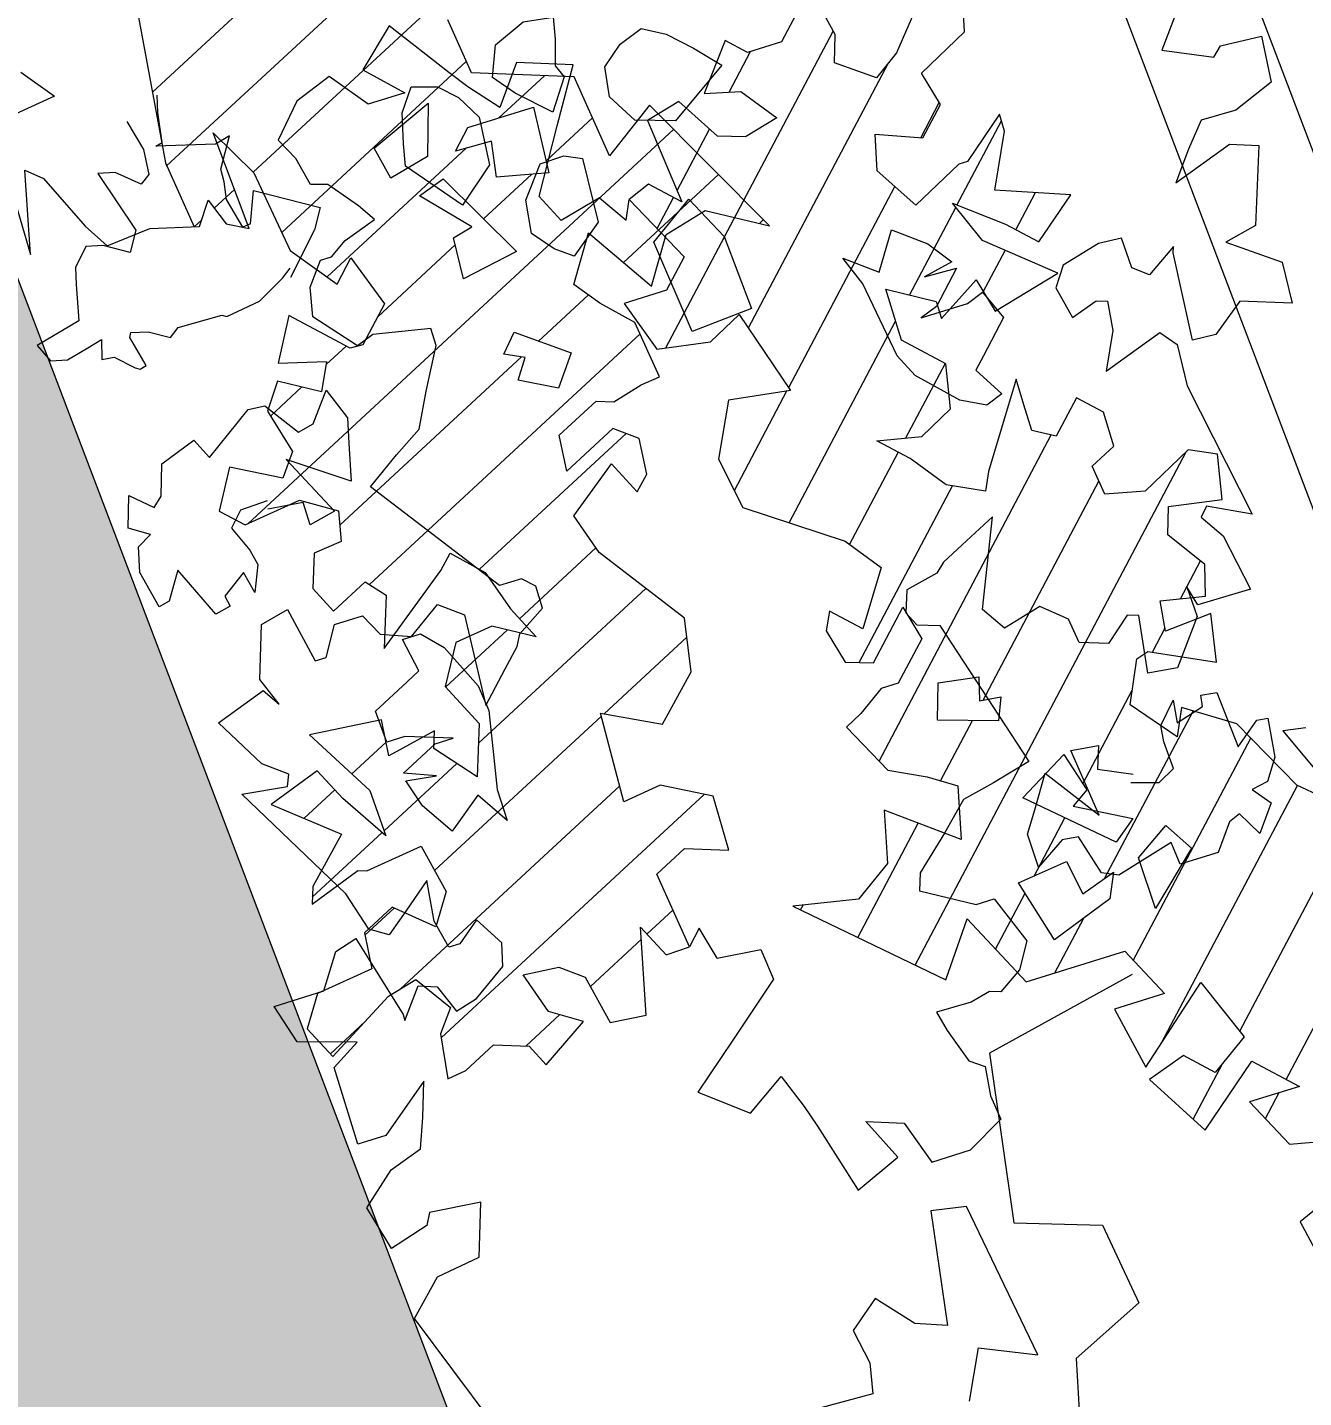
# Model space of a CAD drawing. Header units: metres. Extents: x 1838950 to 1842843, y 5171318 to 5174224.
# Drawn here: x 1841106.18 to 1841107.085, y 5171592.694 to 5171593.665 of the extents above; entities that cross this region are included whole.
import ezdxf

# ---------------------------------------------------------------- set-up
doc = ezdxf.new("R2010")
doc.units = ezdxf.units.M
doc.header["$LTSCALE"] = 0.0254
doc.layers.add('Fond topo - VOI_NOM', color=8, linetype='Continuous', lineweight=18)
doc.layers.add('SA - Bâtiment AB', color=7, linetype='Continuous', lineweight=18)
for name, color, linetype, lineweight, true_color in [('SA - gazon', 7, 'Continuous', 18, 0xccffcc), ('SA - haie séparative', 7, 'Continuous', 18, 0x008000), ('SA - Limite terrain', 1, 'Continuous', 18, 0xff0000), ('SA - trame gazon', 4, 'Continuous', 18, 0x00ffff)]:
    doc.layers.add(name, color=color, linetype=linetype, lineweight=lineweight, true_color=true_color)
doc.styles.add('Arial', font='arial.ttf')

msp = doc.modelspace()

# ---------------------------------------------------------------- hatches: boundary and pattern name
at = {"layer": 'SA - gazon', "linetype": 'Continuous', "lineweight": 0, "true_color": 0xccffcc}
msp.add_hatch(color=254, dxfattribs=at).paths.add_polyline_path([(1841101.64029, 5171593.3091), (1841105.65608, 5171594.84664), (1841106.9604, 5171591.41773), (1841103.8293, 5171590.22663), (1841103.80441, 5171590.29206), (1841102.91649, 5171589.95428)])

# ---------------------------------------------------------------- linework, layer by layer
at = {"layer": 'SA - Bâtiment AB', "lineweight": 9}
msp.add_line((1841108.50335, 5171589.86486), (1841106.49115, 5171595.15441), dxfattribs=at)
at = {"layer": 'SA - Bâtiment AB'}
msp.add_line((1841108.41923, 5171589.83286), (1841106.40704, 5171595.12241), dxfattribs=at)
at = {"layer": 'SA - haie séparative'}
for p, q in [((1841106.41707, 5171593.75602), (1841106.26892, 5171593.61889)), ((1841106.41707, 5171593.75602), (1841106.26892, 5171593.61889)), ((1841106.43679, 5171593.71289), (1841106.27864, 5171593.56651)), ((1841106.43679, 5171593.71289), (1841106.27864, 5171593.56651)), ((1841106.49177, 5171593.70241), (1841106.34034, 5171593.56225)), ((1841106.49177, 5171593.70241), (1841106.34034, 5171593.56225)), ((1841106.99815, 5171593.6852), (1841106.98412, 5171593.64879)), ((1841106.25904, 5171593.67217), (1841106.27819, 5171593.56892)), ((1841106.43678, 5171593.6659), (1841106.41814, 5171593.63469)), ((1841106.47907, 5171593.63276), (1841106.43678, 5171593.6659)), ((1841106.63274, 5171593.43775), (1841106.75128, 5171593.66218)), ((1841106.63274, 5171593.43775), (1841106.75128, 5171593.66218)), ((1841107.0257, 5171593.65169), (1841107.05482, 5171593.65868)), ((1841107.05482, 5171593.65868), (1841107.06166, 5171593.62596)), ((1841106.67746, 5171593.61885), (1841106.69278, 5171593.64784)), ((1841106.67746, 5171593.61885), (1841106.69278, 5171593.64784)), ((1841106.98412, 5171593.64879), (1841107.02089, 5171593.64376)), ((1841107.02089, 5171593.64376), (1841107.0257, 5171593.65169)), ((1841106.49133, 5171593.64064), (1841106.36055, 5171593.51959)), ((1841106.49133, 5171593.64064), (1841106.36055, 5171593.51959)), ((1841106.52681, 5171593.63996), (1841106.51499, 5171593.60803)), ((1841106.56694, 5171593.63821), (1841106.52681, 5171593.63996)), ((1841106.55573, 5171593.59515), (1841106.56694, 5171593.63821)), ((1841106.69116, 5171593.4519), (1841106.79016, 5171593.63934)), ((1841106.69116, 5171593.4519), (1841106.79016, 5171593.63934)), ((1841106.3941, 5171593.6301), (1841106.3712, 5171593.61266)), ((1841106.42187, 5171593.61039), (1841106.3941, 5171593.6301)), ((1841106.41814, 5171593.63469), (1841106.44769, 5171593.61836)), ((1841106.49252, 5171593.62278), (1841106.47907, 5171593.63276)), ((1841106.54671, 5171593.63053), (1841106.51445, 5171593.60066)), ((1841106.54671, 5171593.63053), (1841106.51445, 5171593.60066)), ((1841106.44769, 5171593.61836), (1841106.42187, 5171593.61039)), ((1841106.51499, 5171593.60803), (1841106.49252, 5171593.62278)), ((1841107.06166, 5171593.62596), (1841107.03656, 5171593.6062)), ((1841106.27287, 5171593.60451), (1841106.27226, 5171593.61675)), ((1841106.3712, 5171593.61266), (1841106.35805, 5171593.58503)), ((1841106.81327, 5171593.58666), (1841106.82645, 5171593.61161)), ((1841106.81327, 5171593.58666), (1841106.82645, 5171593.61161)), ((1841106.27585, 5171593.58331), (1841106.27287, 5171593.60451)), ((1841106.58073, 5171593.60064), (1841106.54791, 5171593.57027)), ((1841106.58073, 5171593.60064), (1841106.54791, 5171593.57027)), ((1841107.01195, 5171593.59903), (1841107.00305, 5171593.57864)), ((1841107.03656, 5171593.6062), (1841107.01195, 5171593.59903)), ((1841106.25078, 5171593.59804), (1841106.26251, 5171593.57833)), ((1841106.63821, 5171593.59248), (1841106.3365, 5171593.31322)), ((1841106.63821, 5171593.59248), (1841106.3365, 5171593.31322)), ((1841106.54293, 5171593.54501), (1841106.55573, 5171593.59515)), ((1841106.64067, 5171593.54918), (1841106.66369, 5171593.59277)), ((1841106.64067, 5171593.54918), (1841106.66369, 5171593.59277)), ((1841106.83898, 5171593.5389), (1841106.87049, 5171593.59857)), ((1841106.83898, 5171593.5389), (1841106.87049, 5171593.59857)), ((1841106.27147, 5171593.5807), (1841106.27585, 5171593.58331)), ((1841106.31364, 5171593.58208), (1841106.27147, 5171593.5807)), ((1841106.3235, 5171593.58794), (1841106.31364, 5171593.58208)), ((1841106.31751, 5171593.56437), (1841106.3235, 5171593.58794)), ((1841106.37058, 5171593.57193), (1841106.35805, 5171593.58503)), ((1841106.99401, 5171593.55465), (1841107.03202, 5171593.58203)), ((1841107.03202, 5171593.58203), (1841107.05272, 5171593.58123)), ((1841107.05272, 5171593.58123), (1841107.05053, 5171593.52453)), ((1841106.26251, 5171593.57833), (1841106.26637, 5171593.56062)), ((1841106.381, 5171593.55346), (1841106.37058, 5171593.57193)), ((1841106.49121, 5171593.57916), (1841106.39276, 5171593.48803)), ((1841106.49121, 5171593.57916), (1841106.39276, 5171593.48803)), ((1841107.00305, 5171593.57864), (1841106.99401, 5171593.55465)), ((1841106.24257, 5171593.56202), (1841106.23033, 5171593.56141)), ((1841106.23033, 5171593.56141), (1841106.25727, 5171593.52111)), ((1841106.26089, 5171593.55365), (1841106.24257, 5171593.56202)), ((1841106.26637, 5171593.56062), (1841106.26089, 5171593.55365)), ((1841106.27819, 5171593.56892), (1841106.29852, 5171593.52354)), ((1841106.31988, 5171593.5554), (1841106.31751, 5171593.56437)), ((1841106.5378, 5171593.5609), (1841106.50354, 5171593.5292)), ((1841106.5378, 5171593.5609), (1841106.50354, 5171593.5292)), ((1841106.67003, 5171593.56056), (1841106.60278, 5171593.49831)), ((1841106.67003, 5171593.56056), (1841106.60278, 5171593.49831)), ((1841106.32136, 5171593.54294), (1841106.31988, 5171593.5554)), ((1841106.39325, 5171593.55347), (1841106.381, 5171593.55346)), ((1841106.41485, 5171593.53846), (1841106.39325, 5171593.55347)), ((1841106.71977, 5171593.40964), (1841106.79498, 5171593.55204)), ((1841106.71977, 5171593.40964), (1841106.79498, 5171593.55204)), ((1841106.32707, 5171593.54997), (1841106.31276, 5171593.53673)), ((1841106.32707, 5171593.54997), (1841106.31276, 5171593.53673)), ((1841106.33309, 5171593.52324), (1841106.32136, 5171593.54294)), ((1841106.33834, 5171593.52562), (1841106.34061, 5171593.54921)), ((1841106.34061, 5171593.54921), (1841106.38776, 5171593.53724)), ((1841106.55851, 5171593.52814), (1841106.54293, 5171593.54501)), ((1841106.58564, 5171593.54406), (1841106.55851, 5171593.52814)), ((1841106.58564, 5171593.54406), (1841106.60467, 5171593.52825)), ((1841106.60467, 5171593.52825), (1841106.60671, 5171593.54302)), ((1841106.62424, 5171593.51261), (1841106.64901, 5171593.5432)), ((1841106.62649, 5171593.52234), (1841106.63815, 5171593.54441)), ((1841106.62649, 5171593.52234), (1841106.63815, 5171593.54441)), ((1841106.64901, 5171593.5432), (1841106.67398, 5171593.51658)), ((1841106.88071, 5171593.52148), (1841106.89461, 5171593.5478)), ((1841106.88071, 5171593.52148), (1841106.89461, 5171593.5478)), ((1841106.38776, 5171593.53724), (1841106.38377, 5171593.52152)), ((1841106.42632, 5171593.5288), (1841106.41485, 5171593.53846)), ((1841106.80536, 5171593.47525), (1841106.83809, 5171593.53723)), ((1841106.80536, 5171593.47525), (1841106.83809, 5171593.53723)), ((1841106.30388, 5171593.52851), (1841106.29851, 5171593.52353)), ((1841106.30388, 5171593.52851), (1841106.29851, 5171593.52353)), ((1841106.33834, 5171593.52562), (1841106.33309, 5171593.52324)), ((1841106.38377, 5171593.52152), (1841106.36682, 5171593.48772)), ((1841106.40547, 5171593.51388), (1841106.42632, 5171593.5288)), ((1841106.70186, 5171593.52865), (1841106.699, 5171593.52601)), ((1841106.70186, 5171593.52865), (1841106.699, 5171593.52601)), ((1841106.78386, 5171593.49147), (1841106.79251, 5171593.52148)), ((1841106.79251, 5171593.52148), (1841106.81822, 5171593.5115)), ((1841107.05053, 5171593.52453), (1841107.02934, 5171593.51272)), ((1841106.25727, 5171593.52111), (1841106.25328, 5171593.5054)), ((1841106.39581, 5171593.50241), (1841106.40547, 5171593.51388)), ((1841106.65136, 5171593.44935), (1841106.62424, 5171593.51261)), ((1841106.67398, 5171593.51658), (1841106.69328, 5171593.46568)), ((1841106.93916, 5171593.5117), (1841106.91423, 5171593.49644)), ((1841106.95554, 5171593.51558), (1841106.93916, 5171593.5117)), ((1841106.96284, 5171593.49456), (1841106.95554, 5171593.51558)), ((1841107.02934, 5171593.51272), (1841107.06936, 5171593.49856)), ((1841106.22184, 5171593.50966), (1841106.21435, 5171593.49484)), ((1841106.23407, 5171593.51027), (1841106.22184, 5171593.50966)), ((1841106.25328, 5171593.5054), (1841106.23407, 5171593.51027)), ((1841106.38807, 5171593.50002), (1841106.39581, 5171593.50241)), ((1841106.48353, 5171593.51068), (1841106.42859, 5171593.45982)), ((1841106.48353, 5171593.51068), (1841106.42859, 5171593.45982)), ((1841106.81822, 5171593.5115), (1841106.83531, 5171593.49887)), ((1841106.85753, 5171593.47759), (1841106.873, 5171593.50689)), ((1841106.85753, 5171593.47759), (1841106.873, 5171593.50689)), ((1841106.99227, 5171593.50965), (1841106.97526, 5171593.48957)), ((1841106.99209, 5171593.50515), (1841106.99227, 5171593.50965)), ((1841107.00593, 5171593.44332), (1841106.99209, 5171593.50515)), ((1841106.21435, 5171593.49484), (1841106.21496, 5171593.4826)), ((1841106.36114, 5171593.4873), (1841106.36663, 5171593.49428)), ((1841106.3808, 5171593.48081), (1841106.38807, 5171593.50002)), ((1841106.75816, 5171593.50145), (1841106.78386, 5171593.49147)), ((1841106.77228, 5171593.48318), (1841106.75816, 5171593.50145)), ((1841106.83531, 5171593.49887), (1841106.81599, 5171593.48819)), ((1841106.81599, 5171593.48819), (1841106.83863, 5171593.49424)), ((1841106.83863, 5171593.49424), (1841106.82435, 5171593.4672)), ((1841106.91423, 5171593.49644), (1841106.9091, 5171593.48041)), ((1841106.97526, 5171593.48957), (1841106.96284, 5171593.49456)), ((1841107.06936, 5171593.49856), (1841107.07635, 5171593.46944)), ((1841106.21496, 5171593.4826), (1841106.21684, 5171593.45703)), ((1841106.34491, 5171593.47098), (1841106.36114, 5171593.4873)), ((1841106.7965, 5171593.43221), (1841106.77228, 5171593.48318)), ((1841106.38261, 5171593.45968), (1841106.3808, 5171593.48081)), ((1841106.57791, 5171593.47529), (1841106.54254, 5171593.44255)), ((1841106.57791, 5171593.47529), (1841106.54254, 5171593.44255)), ((1841106.84634, 5171593.46928), (1841106.85706, 5171593.4773)), ((1841106.85706, 5171593.4773), (1841106.87204, 5171593.4593)), ((1841106.9091, 5171593.48041), (1841106.92091, 5171593.45922)), ((1841106.32171, 5171593.46014), (1841106.34491, 5171593.47098)), ((1841106.69328, 5171593.46568), (1841106.65136, 5171593.44935)), ((1841106.81363, 5171593.45918), (1841106.84634, 5171593.46928)), ((1841106.82435, 5171593.4672), (1841106.81363, 5171593.45918)), ((1841106.92091, 5171593.45922), (1841106.9376, 5171593.4712)), ((1841106.9376, 5171593.4712), (1841106.9457, 5171593.47088)), ((1841106.9457, 5171593.47088), (1841106.9494, 5171593.45001)), ((1841107.03945, 5171593.47087), (1841107.02231, 5171593.44719)), ((1841107.07635, 5171593.46944), (1841107.03945, 5171593.47087)), ((1841106.21684, 5171593.45703), (1841106.18728, 5171593.43944)), ((1841106.28717, 5171593.45218), (1841106.31822, 5171593.46103)), ((1841106.31822, 5171593.46103), (1841106.32171, 5171593.46014)), ((1841106.41435, 5171593.43932), (1841106.38261, 5171593.45968)), ((1841106.72013, 5171593.31389), (1841106.79552, 5171593.45662)), ((1841106.72013, 5171593.31389), (1841106.79552, 5171593.45662)), ((1841106.87204, 5171593.4593), (1841106.85776, 5171593.43227)), ((1841106.25284, 5171593.4451), (1841106.25373, 5171593.44859)), ((1841106.26457, 5171593.4254), (1841106.25284, 5171593.4451)), ((1841106.25373, 5171593.44859), (1841106.26596, 5171593.4492)), ((1841106.26596, 5171593.4492), (1841106.28168, 5171593.44521)), ((1841106.28168, 5171593.44521), (1841106.28717, 5171593.45218)), ((1841106.42507, 5171593.44734), (1841106.41435, 5171593.43932)), ((1841106.6144, 5171593.44769), (1841106.42268, 5171593.27024)), ((1841106.6144, 5171593.44769), (1841106.42268, 5171593.27024)), ((1841106.4662, 5171593.45155), (1841106.42507, 5171593.44734)), ((1841106.46992, 5171593.4395), (1841106.4662, 5171593.45155)), ((1841106.9494, 5171593.45001), (1841106.94468, 5171593.42134)), ((1841106.96601, 5171593.43674), (1841106.9827, 5171593.44872)), ((1841106.9827, 5171593.44872), (1841106.99499, 5171593.44013)), ((1841107.02231, 5171593.44719), (1841107.00593, 5171593.44332)), ((1841106.18728, 5171593.43944), (1841106.19663, 5171593.4287)), ((1841106.20887, 5171593.42931), (1841106.2231, 5171593.43778)), ((1841106.2231, 5171593.43778), (1841106.23295, 5171593.44364)), ((1841106.23295, 5171593.44364), (1841106.23312, 5171593.42966)), ((1841106.40614, 5171593.43904), (1841106.39199, 5171593.42594)), ((1841106.40614, 5171593.43904), (1841106.39199, 5171593.42594)), ((1841106.46293, 5171593.40718), (1841106.46992, 5171593.4395)), ((1841106.94468, 5171593.42134), (1841106.96601, 5171593.43674)), ((1841106.99499, 5171593.44013), (1841107.00198, 5171593.41102)), ((1841106.19663, 5171593.4287), (1841106.20887, 5171593.42931)), ((1841106.23312, 5171593.42966), (1841106.24187, 5171593.43116)), ((1841106.24187, 5171593.43116), (1841106.25669, 5171593.42368)), ((1841106.26019, 5171593.42279), (1841106.26457, 5171593.4254)), ((1841106.53043, 5171593.43135), (1841106.40178, 5171593.31226)), ((1841106.53043, 5171593.43135), (1841106.40178, 5171593.31226)), ((1841106.8093, 5171593.41825), (1841106.7965, 5171593.43221)), ((1841106.8028, 5171593.37397), (1841106.83073, 5171593.42686)), ((1841106.8028, 5171593.37397), (1841106.83073, 5171593.42686)), ((1841106.85776, 5171593.43227), (1841106.85241, 5171593.42213)), ((1841106.25669, 5171593.42368), (1841106.26019, 5171593.42279)), ((1841106.84111, 5171593.40073), (1841106.8093, 5171593.41825)), ((1841106.85241, 5171593.42213), (1841106.87084, 5171593.40519)), ((1841106.37488, 5171593.41011), (1841106.35258, 5171593.38947)), ((1841106.37488, 5171593.41011), (1841106.35258, 5171593.38947)), ((1841106.38275, 5171593.38394), (1841106.39206, 5171593.40779)), ((1841106.39206, 5171593.40779), (1841106.40713, 5171593.38837)), ((1841106.45805, 5171593.38022), (1841106.46293, 5171593.40718)), ((1841106.68127, 5171593.33676), (1841106.71853, 5171593.4073)), ((1841106.68127, 5171593.33676), (1841106.71853, 5171593.4073)), ((1841106.87084, 5171593.40519), (1841106.86012, 5171593.39717)), ((1841107.00198, 5171593.41102), (1841107.04804, 5171593.31999)), ((1841106.33667, 5171593.39419), (1841106.34864, 5171593.39679)), ((1841106.34864, 5171593.39679), (1841106.37254, 5171593.3782)), ((1841106.86012, 5171593.39717), (1841106.84111, 5171593.40073)), ((1841106.3093, 5171593.36018), (1841106.33667, 5171593.39419)), ((1841106.40713, 5171593.38837), (1841106.40802, 5171593.37026)), ((1841106.37254, 5171593.3782), (1841106.38275, 5171593.38394)), ((1841106.44198, 5171593.36206), (1841106.45805, 5171593.38022)), ((1841106.60457, 5171593.37723), (1841106.50061, 5171593.28101)), ((1841106.60457, 5171593.37723), (1841106.50061, 5171593.28101)), ((1841106.78379, 5171593.14511), (1841106.9058, 5171593.37611)), ((1841106.78379, 5171593.14511), (1841106.9058, 5171593.37611)), ((1841106.27564, 5171593.35571), (1841106.2982, 5171593.37254)), ((1841106.2982, 5171593.37254), (1841106.3093, 5171593.36018)), ((1841106.40802, 5171593.37026), (1841106.40974, 5171593.34332)), ((1841106.36381, 5171593.35882), (1841106.39787, 5171593.32217)), ((1841106.40974, 5171593.34332), (1841106.36381, 5171593.35882)), ((1841106.42352, 5171593.33939), (1841106.44198, 5171593.36206)), ((1841106.76294, 5171593.2985), (1841106.79742, 5171593.36379)), ((1841106.76294, 5171593.2985), (1841106.79742, 5171593.36379)), ((1841106.80935, 5171593.00062), (1841107.00135, 5171593.36414)), ((1841106.80935, 5171593.00062), (1841107.00135, 5171593.36414)), ((1841106.27515, 5171593.33269), (1841106.27564, 5171593.35571)), ((1841106.51485, 5171593.26954), (1841106.42352, 5171593.33939)), ((1841106.76969, 5171593.21484), (1841106.83585, 5171593.3401)), ((1841106.76969, 5171593.21484), (1841106.83585, 5171593.3401)), ((1841106.85758, 5171593.18838), (1841106.93946, 5171593.34339)), ((1841106.85758, 5171593.18838), (1841106.93946, 5171593.34339)), ((1841106.25165, 5171593.31017), (1841106.25214, 5171593.33318)), ((1841106.25214, 5171593.33318), (1841106.27029, 5171593.32479)), ((1841106.27029, 5171593.32479), (1841106.27515, 5171593.33269)), ((1841106.35032, 5171593.32952), (1841106.33129, 5171593.32294)), ((1841106.37579, 5171593.32835), (1841106.35062, 5171593.32349)), ((1841106.3806, 5171593.31245), (1841106.37579, 5171593.32835)), ((1841106.33129, 5171593.32294), (1841106.32506, 5171593.31013)), ((1841106.39787, 5171593.32217), (1841106.3806, 5171593.31245)), ((1841106.86407, 5171593.31809), (1841106.84257, 5171593.29818)), ((1841106.85703, 5171593.25255), (1841106.86407, 5171593.31809)), ((1841107.01581, 5171593.32575), (1841107.0119, 5171593.31778)), ((1841107.0119, 5171593.31778), (1841107.02761, 5171593.30456)), ((1841107.04804, 5171593.31999), (1841107.01581, 5171593.32575)), ((1841106.2676, 5171593.3057), (1841106.25165, 5171593.31017)), ((1841106.32506, 5171593.31013), (1841106.33792, 5171593.29463)), ((1841106.25916, 5171593.29682), (1841106.2676, 5171593.3057)), ((1841106.84257, 5171593.29818), (1841106.82948, 5171593.28607)), ((1841107.02761, 5171593.30456), (1841107.04689, 5171593.26685)), ((1841106.26005, 5171593.27871), (1841106.25916, 5171593.29682)), ((1841106.33792, 5171593.29463), (1841106.34366, 5171593.28443)), ((1841106.58319, 5171593.29607), (1841106.52901, 5171593.24591)), ((1841106.58319, 5171593.29607), (1841106.52901, 5171593.24591)), ((1841106.27374, 5171593.25438), (1841106.26005, 5171593.27871)), ((1841106.28699, 5171593.28044), (1841106.2839, 5171593.2694)), ((1841106.31393, 5171593.24909), (1841106.28699, 5171593.28044)), ((1841106.33345, 5171593.27868), (1841106.32016, 5171593.2619)), ((1841106.34141, 5171593.26455), (1841106.33345, 5171593.27868)), ((1841106.34366, 5171593.28443), (1841106.34141, 5171593.26455)), ((1841106.82948, 5171593.28607), (1841106.82467, 5171593.27814)), ((1841106.99728, 5171593.26), (1841107.01147, 5171593.28687)), ((1841106.99728, 5171593.26), (1841107.01147, 5171593.28687)), ((1841106.2839, 5171593.2694), (1841106.28081, 5171593.25836)), ((1841106.53034, 5171593.27433), (1841106.51485, 5171593.26954)), ((1841106.54048, 5171593.26897), (1841106.53034, 5171593.27433)), ((1841106.54526, 5171593.25348), (1841106.54048, 5171593.26897)), ((1841106.82467, 5171593.27814), (1841106.80348, 5171593.26634)), ((1841106.32016, 5171593.2619), (1841106.32414, 5171593.25483)), ((1841106.61847, 5171593.26735), (1841106.50001, 5171593.1577)), ((1841106.61847, 5171593.26735), (1841106.50001, 5171593.1577)), ((1841106.80348, 5171593.26634), (1841106.80285, 5171593.25014)), ((1841107.00188, 5171593.26859), (1841107.00918, 5171593.24758)), ((1841107.0095, 5171593.25568), (1841107.00188, 5171593.26859)), ((1841107.04689, 5171593.26685), (1841107.0095, 5171593.25568)), ((1841106.28081, 5171593.25836), (1841106.27374, 5171593.25438)), ((1841106.32414, 5171593.25483), (1841106.31393, 5171593.24909)), ((1841106.34613, 5171593.24196), (1841106.3646, 5171593.25238)), ((1841106.3646, 5171593.25238), (1841106.3843, 5171593.21604)), ((1841106.4525, 5171593.23332), (1841106.47095, 5171593.25599)), ((1841106.47095, 5171593.25599), (1841106.49017, 5171593.24873)), ((1841106.52919, 5171593.23532), (1841106.54526, 5171593.25348)), ((1841106.80285, 5171593.25014), (1841106.81064, 5171593.24173)), ((1841106.87275, 5171593.23933), (1841106.85703, 5171593.25255)), ((1841106.89768, 5171593.25459), (1841106.87275, 5171593.23933)), ((1841106.91807, 5171593.24569), (1841106.89768, 5171593.25459)), ((1841106.34498, 5171593.20295), (1841106.34613, 5171593.24196)), ((1841106.39205, 5171593.21843), (1841106.39799, 5171593.24195)), ((1841106.39799, 5171593.24195), (1841106.41778, 5171593.24806)), ((1841106.41778, 5171593.24806), (1841106.43031, 5171593.23496)), ((1841106.49017, 5171593.24873), (1841106.50526, 5171593.18457)), ((1841106.81064, 5171593.24173), (1841106.82684, 5171593.2411)), ((1841106.82684, 5171593.2411), (1841106.88983, 5171593.14492)), ((1841106.92554, 5171593.22917), (1841106.91807, 5171593.24569)), ((1841106.95964, 5171593.24859), (1841106.94624, 5171593.22837)), ((1841106.96774, 5171593.24828), (1841106.95964, 5171593.24859)), ((1841106.97428, 5171593.20746), (1841106.96774, 5171593.24828)), ((1841107.00918, 5171593.24758), (1841106.99516, 5171593.21116)), ((1841106.43031, 5171593.23496), (1841106.4525, 5171593.23332)), ((1841106.44601, 5171593.2312), (1841106.45879, 5171593.23522)), ((1841106.45778, 5171593.20911), (1841106.44601, 5171593.2312)), ((1841106.45879, 5171593.23522), (1841106.47554, 5171593.22555)), ((1841106.52056, 5171593.23809), (1841106.47666, 5171593.19746)), ((1841106.52056, 5171593.23809), (1841106.47666, 5171593.19746)), ((1841106.52728, 5171593.22624), (1841106.52919, 5171593.23532)), ((1841106.64754, 5171593.23289), (1841106.58899, 5171593.1787)), ((1841106.64754, 5171593.23289), (1841106.58899, 5171593.1787)), ((1841106.97739, 5171593.22234), (1841106.9864, 5171593.23939)), ((1841106.97739, 5171593.22234), (1841106.9864, 5171593.23939)), ((1841106.47554, 5171593.22555), (1841106.49974, 5171593.19848)), ((1841106.51895, 5171593.21047), (1841106.52728, 5171593.22624)), ((1841106.94624, 5171593.22837), (1841106.92554, 5171593.22917)), ((1841106.3843, 5171593.21604), (1841106.39205, 5171593.21843)), ((1841106.99516, 5171593.21116), (1841106.97428, 5171593.20746)), ((1841106.35883, 5171593.18555), (1841106.34498, 5171593.20295)), ((1841106.42693, 5171593.18056), (1841106.44937, 5171593.20132)), ((1841106.44937, 5171593.20132), (1841106.45778, 5171593.20911)), ((1841106.50526, 5171593.18457), (1841106.51895, 5171593.21047)), ((1841107.03931, 5171592.95383), (1841107.17276, 5171593.2065)), ((1841107.03931, 5171592.95383), (1841107.17276, 5171593.2065)), ((1841106.3158, 5171593.17226), (1841106.34737, 5171593.19521)), ((1841106.34737, 5171593.19521), (1841106.35883, 5171593.18555)), ((1841106.49974, 5171593.19848), (1841106.50718, 5171593.18106)), ((1841106.92814, 5171593.12909), (1841106.9631, 5171593.19529)), ((1841106.92814, 5171593.12909), (1841106.9631, 5171593.19529)), ((1841107.01164, 5171593.19172), (1841107.02317, 5171593.19376)), ((1841107.01304, 5171593.18374), (1841107.01164, 5171593.19172)), ((1841107.02317, 5171593.19376), (1841107.03819, 5171593.15524)), ((1841106.9834, 5171593.17028), (1841106.99212, 5171593.18828)), ((1841106.99212, 5171593.18828), (1841106.99494, 5171593.17231)), ((1841106.99494, 5171593.17231), (1841107.01304, 5171593.18374)), ((1841107.07221, 5171592.91969), (1841107.21242, 5171593.18515)), ((1841107.07221, 5171592.91969), (1841107.21242, 5171593.18515)), ((1841106.34649, 5171593.14309), (1841106.3158, 5171593.17226)), ((1841106.4351, 5171593.15861), (1841106.42693, 5171593.18056)), ((1841106.58705, 5171593.1769), (1841106.46887, 5171593.06751)), ((1841106.58705, 5171593.1769), (1841106.46887, 5171593.06751)), ((1841106.50718, 5171593.18106), (1841106.51312, 5171593.12494)), ((1841106.82737, 5171593.13118), (1841106.84988, 5171593.17379)), ((1841106.82737, 5171593.13118), (1841106.84988, 5171593.17379)), ((1841106.9436, 5171593.06194), (1841107.00626, 5171593.18057)), ((1841106.9436, 5171593.06194), (1841107.00626, 5171593.18057)), ((1841107.04477, 5171593.16464), (1841107.05134, 5171593.17403)), ((1841107.05134, 5171593.17403), (1841107.05933, 5171593.17544)), ((1841107.05933, 5171593.17544), (1841107.06418, 5171593.14794)), ((1841106.44787, 5171593.16262), (1841106.4351, 5171593.15861)), ((1841106.48207, 5171593.1613), (1841106.44787, 5171593.16262)), ((1841106.98544, 5171593.15875), (1841106.9834, 5171593.17028)), ((1841107.03819, 5171593.15524), (1841107.04477, 5171593.16464)), ((1841106.43456, 5171593.15849), (1841106.41024, 5171593.13599)), ((1841106.43456, 5171593.15849), (1841106.41024, 5171593.13599)), ((1841106.44686, 5171593.13652), (1841106.4693, 5171593.15728)), ((1841106.4693, 5171593.15728), (1841106.48207, 5171593.1613)), ((1841106.91974, 5171593.15265), (1841106.93926, 5171593.15609)), ((1841106.93972, 5171593.10678), (1841106.91974, 5171593.15265)), ((1841106.93926, 5171593.15609), (1841106.93852, 5171593.1395)), ((1841106.96389, 5171593.00391), (1841107.04711, 5171593.16147)), ((1841106.96389, 5171593.00391), (1841107.04711, 5171593.16147)), ((1841106.99243, 5171593.13986), (1841106.98544, 5171593.15875)), ((1841106.3657, 5171593.13582), (1841106.34649, 5171593.14309)), ((1841106.48455, 5171593.14339), (1841106.43311, 5171593.09578)), ((1841106.48455, 5171593.14339), (1841106.43311, 5171593.09578)), ((1841106.88983, 5171593.14492), (1841106.8649, 5171593.12965)), ((1841107.06418, 5171593.14794), (1841107.05901, 5171593.13056)), ((1841106.36465, 5171593.12701), (1841106.3657, 5171593.13582)), ((1841106.47023, 5171593.13471), (1841106.44686, 5171593.13652)), ((1841106.44845, 5171593.13105), (1841106.47023, 5171593.13471)), ((1841106.89422, 5171593.11065), (1841106.90153, 5171593.13664)), ((1841106.90153, 5171593.13664), (1841106.93972, 5171593.10678)), ((1841106.93852, 5171593.1395), (1841106.96388, 5171593.13574)), ((1841106.9823, 5171593.12984), (1841106.99243, 5171593.13986)), ((1841106.33234, 5171593.12175), (1841106.36465, 5171593.12701)), ((1841106.39813, 5171593.12478), (1841106.37629, 5171593.10456)), ((1841106.39813, 5171593.12478), (1841106.37629, 5171593.10456)), ((1841106.60003, 5171593.12754), (1841106.44446, 5171592.98355)), ((1841106.60003, 5171593.12754), (1841106.44446, 5171592.98355)), ((1841106.46039, 5171593.11346), (1841106.44845, 5171593.13105)), ((1841106.51312, 5171593.12494), (1841106.52039, 5171593.10303)), ((1841106.8649, 5171593.12965), (1841106.84371, 5171593.11785)), ((1841106.96216, 5171593.12995), (1841106.9823, 5171593.12984)), ((1841106.98396, 5171592.94548), (1841107.08033, 5171593.12794)), ((1841106.98396, 5171592.94548), (1841107.08033, 5171593.12794)), ((1841107.05901, 5171593.13056), (1841107.0481, 5171593.12498)), ((1841107.0481, 5171593.12498), (1841107.06167, 5171593.11548)), ((1841106.40599, 5171593.05116), (1841106.33234, 5171593.12175)), ((1841106.65983, 5171593.12152), (1841106.47356, 5171592.94911)), ((1841106.65983, 5171593.12152), (1841106.47356, 5171592.94911)), ((1841106.49945, 5171593.12096), (1841106.48134, 5171593.09552)), ((1841106.52039, 5171593.10303), (1841106.49945, 5171593.12096)), ((1841106.84371, 5171593.11785), (1841106.83017, 5171593.09404)), ((1841107.06167, 5171593.11548), (1841107.05358, 5171593.09393)), ((1841106.48134, 5171593.09552), (1841106.46039, 5171593.11346)), ((1841106.88905, 5171593.09328), (1841106.89422, 5171593.11065)), ((1841106.89361, 5171593.06371), (1841106.91541, 5171593.10499)), ((1841106.89361, 5171593.06371), (1841106.91541, 5171593.10499)), ((1841107.03923, 5171593.10786), (1841107.03203, 5171593.10202)), ((1841107.05358, 5171593.09393), (1841107.03923, 5171593.10786)), ((1841106.43172, 5171593.0945), (1841106.3822, 5171593.04866)), ((1841106.43172, 5171593.0945), (1841106.3822, 5171593.04866)), ((1841106.76874, 5171593.02018), (1841106.81154, 5171593.10121)), ((1841106.76874, 5171593.02018), (1841106.81154, 5171593.10121)), ((1841107.03203, 5171593.10202), (1841107.02394, 5171593.08047)), ((1841106.83017, 5171593.09404), (1841106.81286, 5171593.06586)), ((1841106.89682, 5171593.06995), (1841106.88905, 5171593.09328)), ((1841106.91352, 5171593.08936), (1841106.89682, 5171593.06995)), ((1841106.92505, 5171593.09139), (1841106.91352, 5171593.08936)), ((1841106.94144, 5171593.06593), (1841106.92505, 5171593.09139)), ((1841106.9907, 5171593.08742), (1841106.95359, 5171593.06441)), ((1841106.99706, 5171593.07207), (1841106.9907, 5171593.08742)), ((1841107.02394, 5171593.08047), (1841106.99706, 5171593.07207)), ((1841106.81286, 5171593.06586), (1841106.81237, 5171593.05326)), ((1841106.95359, 5171593.06441), (1841106.94144, 5171593.06593)), ((1841106.46346, 5171593.06042), (1841106.44845, 5171593.03881)), ((1841106.46852, 5171593.03181), (1841106.46346, 5171593.06042)), ((1841106.42223, 5171593.02601), (1841106.40599, 5171593.05116)), ((1841106.81237, 5171593.05326), (1841106.85256, 5171593.04359)), ((1841106.85256, 5171593.04359), (1841106.86534, 5171593.0476)), ((1841106.86534, 5171593.0476), (1841106.88853, 5171593.01786)), ((1841106.86628, 5171593.01198), (1841106.88717, 5171593.05153)), ((1841106.86628, 5171593.01198), (1841106.88717, 5171593.05153)), ((1841106.44014, 5171593.04091), (1841106.41942, 5171593.02174)), ((1841106.44014, 5171593.04091), (1841106.41942, 5171593.02174)), ((1841106.44845, 5171593.03881), (1841106.43668, 5171593.02198)), ((1841106.63767, 5171593.03964), (1841106.61936, 5171593.02269)), ((1841106.63767, 5171593.03964), (1841106.61936, 5171593.02269)), ((1841106.72813, 5171593.03973), (1841106.72995, 5171593.04317)), ((1841106.72813, 5171593.03973), (1841106.72995, 5171593.04317)), ((1841106.47894, 5171593.01335), (1841106.46852, 5171593.03181)), ((1841106.49846, 5171593.03257), (1841106.48668, 5171593.01574)), ((1841106.51662, 5171593.0165), (1841106.49846, 5171593.03257)), ((1841106.6563, 5171593.02683), (1841106.64948, 5171593.01357)), ((1841106.669, 5171593.00561), (1841106.6563, 5171593.02683)), ((1841106.90829, 5171592.99507), (1841106.92882, 5171593.03395)), ((1841106.90829, 5171592.99507), (1841106.92882, 5171593.03395)), ((1841106.39881, 5171593.01029), (1841106.41297, 5171593.01938)), ((1841106.41297, 5171593.01938), (1841106.44653, 5171592.96563)), ((1841106.43668, 5171593.02198), (1841106.42223, 5171593.02601)), ((1841106.6154, 5171593.01902), (1841106.57922, 5171592.98554)), ((1841106.6154, 5171593.01902), (1841106.57922, 5171592.98554)), ((1841106.88853, 5171593.01786), (1841106.88323, 5171592.99733)), ((1841106.39049, 5171592.98227), (1841106.39881, 5171593.01029)), ((1841106.48668, 5171593.01574), (1841106.47894, 5171593.01335)), ((1841106.5171, 5171592.99967), (1841106.51662, 5171593.0165)), ((1841106.669, 5171593.00561), (1841106.69989, 5171593.01163)), ((1841106.69989, 5171593.01163), (1841106.70899, 5171592.99054)), ((1841106.49864, 5171592.97701), (1841106.5171, 5171592.99967)), ((1841106.88323, 5171592.99733), (1841106.87, 5171592.98162)), ((1841106.70899, 5171592.99054), (1841106.68028, 5171592.94748)), ((1841106.96317, 5171592.99391), (1841106.86206, 5171592.93812)), ((1841106.3552, 5171592.97137), (1841106.39049, 5171592.98227)), ((1841106.44786, 5171592.96133), (1841106.45724, 5171592.98591)), ((1841106.45724, 5171592.98591), (1841106.47062, 5171592.98532)), ((1841106.47062, 5171592.98532), (1841106.48448, 5171592.96792)), ((1841106.8619, 5171592.98193), (1841106.84899, 5171592.97432)), ((1841106.87, 5171592.98162), (1841106.8619, 5171592.98193)), ((1841106.37145, 5171592.94622), (1841106.3552, 5171592.97137)), ((1841106.48448, 5171592.96792), (1841106.49864, 5171592.97701)), ((1841106.84899, 5171592.97432), (1841106.82437, 5171592.96716)), ((1841106.41961, 5171592.96055), (1841106.39502, 5171592.93778)), ((1841106.41961, 5171592.96055), (1841106.39502, 5171592.93778)), ((1841106.44653, 5171592.96563), (1841106.44786, 5171592.96133)), ((1841106.55758, 5171592.96551), (1841106.53351, 5171592.94323)), ((1841106.55758, 5171592.96551), (1841106.53351, 5171592.94323)), ((1841106.82437, 5171592.96716), (1841106.83198, 5171592.95424)), ((1841106.83198, 5171592.95424), (1841106.84739, 5171592.93291)), ((1841106.4139, 5171592.94613), (1841106.37145, 5171592.94622)), ((1841106.39783, 5171592.92797), (1841106.4139, 5171592.94613)), ((1841106.68028, 5171592.94748), (1841106.65542, 5171592.91058)), ((1841106.84739, 5171592.93291), (1841106.85895, 5171592.92886)), ((1841106.86206, 5171592.93812), (1841106.87929, 5171592.81805)), ((1841107.00637, 5171592.89146), (1841107.0273, 5171592.93109)), ((1841107.00637, 5171592.89146), (1841107.0273, 5171592.93109)), ((1841106.41457, 5171592.87375), (1841106.39783, 5171592.92797)), ((1841106.6927, 5171592.89562), (1841106.71444, 5171592.92182)), ((1841106.71444, 5171592.92182), (1841106.73075, 5171592.90046)), ((1841106.85895, 5171592.92886), (1841106.86265, 5171592.90798)), ((1841106.46115, 5171592.91829), (1841106.43436, 5171592.87986)), ((1841106.46058, 5171592.89266), (1841106.46115, 5171592.91829)), ((1841106.65542, 5171592.91058), (1841106.6927, 5171592.89562)), ((1841107.05754, 5171592.89191), (1841107.06725, 5171592.91029)), ((1841107.05754, 5171592.89191), (1841107.06725, 5171592.91029)), ((1841106.73075, 5171592.90046), (1841106.74013, 5171592.88657)), ((1841106.86265, 5171592.90798), (1841106.87012, 5171592.89147)), ((1841106.45894, 5171592.87048), (1841106.46058, 5171592.89266)), ((1841106.84855, 5171592.86977), (1841106.87012, 5171592.89147)), ((1841106.74013, 5171592.88657), (1841106.76903, 5171592.84129)), ((1841106.7745, 5171592.88975), (1841106.80151, 5171592.88871)), ((1841106.79697, 5171592.86455), (1841106.7745, 5171592.88975)), ((1841106.80151, 5171592.88871), (1841106.82117, 5171592.86091)), ((1841106.43436, 5171592.87986), (1841106.41457, 5171592.87375)), ((1841106.4381, 5171592.85556), (1841106.45894, 5171592.87048)), ((1841106.76903, 5171592.84129), (1841106.79697, 5171592.86455)), ((1841106.82117, 5171592.86091), (1841106.84855, 5171592.86977)), ((1841106.42097, 5171592.82858), (1841106.4381, 5171592.85556)), ((1841106.50169, 5171592.83277), (1841106.46534, 5171592.82532)), ((1841106.50054, 5171592.79376), (1841106.50169, 5171592.83277)), ((1841106.43828, 5171592.79999), (1841106.42097, 5171592.82858)), ((1841106.46534, 5171592.82532), (1841106.46343, 5171592.81624)), ((1841106.84581, 5171592.82966), (1841106.82038, 5171592.82652)), ((1841106.82038, 5171592.82652), (1841106.83225, 5171592.74534)), ((1841106.89618, 5171592.72454), (1841106.84581, 5171592.82966)), ((1841106.46343, 5171592.81624), (1841106.43828, 5171592.79999)), ((1841106.87929, 5171592.81805), (1841106.9421, 5171592.81638)), ((1841106.9421, 5171592.81638), (1841106.96774, 5171592.76134)), ((1841106.47088, 5171592.77989), (1841106.50054, 5171592.79376)), ((1841106.45455, 5171592.75034), (1841106.47088, 5171592.77989)), ((1841106.7811, 5171592.76443), (1841106.76549, 5171592.7417)), ((1841106.8092, 5171592.74671), (1841106.7811, 5171592.76443)), ((1841106.96774, 5171592.76134), (1841106.92351, 5171592.72184)), ((1841106.50906, 5171592.67761), (1841106.45455, 5171592.75034)), ((1841106.83225, 5171592.74534), (1841106.8092, 5171592.74671)), ((1841106.76549, 5171592.7417), (1841106.77724, 5171592.71893)), ((1841106.84786, 5171592.69171), (1841106.85412, 5171592.72947)), ((1841106.85412, 5171592.72947), (1841106.89618, 5171592.72454)), ((1841106.77724, 5171592.71893), (1841106.77931, 5171592.69694)), ((1841106.92351, 5171592.72184), (1841106.92743, 5171592.65341)), ((1841106.77931, 5171592.69694), (1841106.66351, 5171592.6659))]:
    msp.add_line(p, q, dxfattribs=at)
at = {"layer": 'SA - haie séparative', "flags": 128}
for points in [[(1841106.81934, 5171593.70011), (1841106.79621, 5171593.64678), (1841106.78186, 5171593.62915), (1841106.75218, 5171593.63978), (1841106.75262, 5171593.65972), (1841106.7373, 5171593.68798)], [(1841107.08615, 5171593.16877), (1841107.06986, 5171593.16657), (1841107.11621, 5171593.11112), (1841107.07983, 5171593.12817), (1841107.03721, 5171593.17157), (1841106.99798, 5171593.18297), (1841106.99496, 5171593.16224), (1841106.96156, 5171593.18492), (1841106.96643, 5171593.2176), (1841106.97424, 5171593.22284), (1841107.02279, 5171593.2152), (1841107.01872, 5171593.24977), (1841106.98681, 5171593.23709), (1841106.98301, 5171593.25854), (1841107.015, 5171593.26182), (1841107.01465, 5171593.28433), (1841106.98833, 5171593.30543), (1841106.98878, 5171593.32537), (1841107.02679, 5171593.3305), (1841107.02351, 5171593.36249), (1841107.00278, 5171593.36552), (1841106.97221, 5171593.33628), (1841106.94367, 5171593.33407), (1841106.93471, 5171593.35393), (1841106.95013, 5171593.36811), (1841106.94269, 5171593.39221), (1841106.92354, 5171593.40233), (1841106.90926, 5171593.37529), (1841106.89197, 5171593.37938), (1841106.88639, 5171593.39746), (1841106.88081, 5171593.41553), (1841106.8614, 5171593.35015), (1841106.8591, 5171593.33624), (1841106.83128, 5171593.34085), (1841106.80576, 5171593.35936), (1841106.78211, 5171593.37186), (1841106.81409, 5171593.37513), (1841106.83447, 5171593.39462), (1841106.83119, 5171593.42661), (1841106.79965, 5171593.44327), (1841106.78849, 5171593.47942), (1841106.8242, 5171593.47064), (1841106.82792, 5171593.45859), (1841106.85246, 5171593.48597), (1841106.86593, 5171593.46373), (1841106.9104, 5171593.49066), (1841106.85707, 5171593.51379), (1841106.83572, 5171593.54019), (1841106.87328, 5171593.52539), (1841106.89694, 5171593.5129), (1841106.91962, 5171593.5463), (1841106.86584, 5171593.54949), (1841106.87276, 5171593.59122), (1841106.86904, 5171593.60327), (1841106.84635, 5171593.56987), (1841106.84033, 5171593.56801), (1841106.80976, 5171593.53878), (1841106.78238, 5171593.56332), (1841106.78097, 5171593.58928), (1841106.81481, 5171593.58653), (1841106.82731, 5171593.61018), (1841106.81384, 5171593.63242), (1841106.84441, 5171593.66166), (1841106.84299, 5171593.68762)], [(1841106.72711, 5171593.67823), (1841106.71461, 5171593.65458), (1841106.69051, 5171593.64714), (1841106.67474, 5171593.65547), (1841106.65995, 5171593.6179), (1841106.6859, 5171593.61932), (1841106.71142, 5171593.6008), (1841106.68918, 5171593.58734), (1841106.66925, 5171593.58778), (1841106.64187, 5171593.61232), (1841106.61963, 5171593.59886), (1841106.64399, 5171593.54133), (1841106.62034, 5171593.55382), (1841106.60671, 5171593.54302), (1841106.64569, 5171593.50226), (1841106.63319, 5171593.4786), (1841106.60307, 5171593.4693), (1841106.62628, 5171593.43687), (1841106.66429, 5171593.44201), (1841106.68467, 5171593.4615), (1841106.72108, 5171593.40769), (1841106.67704, 5171593.4007), (1841106.67013, 5171593.35897), (1841106.68732, 5171593.32468), (1841106.75972, 5171593.30084), (1841106.78524, 5171593.28232), (1841106.7723, 5171593.23873), (1841106.74865, 5171593.25123), (1841106.74634, 5171593.23732), (1841106.75981, 5171593.21508), (1841106.77974, 5171593.21463), (1841106.80056, 5171593.25406), (1841106.81403, 5171593.23182), (1841106.79737, 5171593.20028), (1841106.78532, 5171593.19656), (1841106.77097, 5171593.17893), (1841106.76078, 5171593.16918), (1841106.79001, 5171593.13862), (1841106.81783, 5171593.13401), (1841106.83963, 5171593.12754), (1841106.84192, 5171593.08959), (1841106.78739, 5171593.11047), (1841106.78968, 5171593.07252), (1841106.76917, 5171593.04734), (1841106.72262, 5171593.04239), (1841106.83115, 5171592.99011), (1841106.84608, 5171593.03337), (1841106.88811, 5171592.98884), (1841106.95782, 5171593.01037), (1841106.98593, 5171592.98039), (1841106.95064, 5171592.9695), (1841106.9728, 5171592.92826), (1841107.01175, 5171592.98836), (1841107.04252, 5171592.94978), (1841107.02201, 5171592.9246), (1841106.99948, 5171592.9365), (1841106.97546, 5171592.91965), (1841107.01483, 5171592.88373), (1841107.04783, 5171592.93257), (1841107.08163, 5171592.91472), (1841107.04634, 5171592.90383), (1841107.07445, 5171592.87385), (1841107.15808, 5171592.88082), (1841107.08205, 5171592.81869), (1841107.10421, 5171592.77746)], [(1841106.17582, 5171593.63314), (1841106.1995, 5171593.616), (1841106.15546, 5171593.59607), (1841106.18255, 5171593.50397), (1841106.17854, 5171593.56362), (1841106.19183, 5171593.5577), (1841106.22119, 5171593.52412), (1841106.23687, 5171593.50999), (1841106.26709, 5171593.52234), (1841106.3023, 5171593.52369), (1841106.30843, 5171593.54238), (1841106.32131, 5171593.52566), (1841106.3374, 5171593.52233), (1841106.31207, 5171593.59002), (1841106.34073, 5171593.56187), (1841106.36655, 5171593.50678), (1841106.39977, 5171593.48302), (1841106.4095, 5171593.50157), (1841106.43349, 5171593.4691), (1841106.41805, 5171593.43989), (1841106.40895, 5171593.43753), (1841106.36568, 5171593.46084), (1841106.35805, 5171593.42688), (1841106.39236, 5171593.42826), (1841106.38883, 5171593.40676), (1841106.35757, 5171593.41428), (1841106.35043, 5171593.39292), (1841106.36826, 5171593.36429), (1841106.36123, 5171593.34563), (1841106.32366, 5171593.35339), (1841106.31615, 5171593.32213), (1841106.3347, 5171593.3124), (1841106.37324, 5171593.32984), (1841106.4009, 5171593.32246), (1841106.40276, 5171593.30075), (1841106.38351, 5171593.29248), (1841106.38254, 5171593.26728), (1841106.39725, 5171593.25139), (1841106.41969, 5171593.27215), (1841106.43464, 5171593.26256), (1841106.43391, 5171593.24366), (1841106.43318, 5171593.22476), (1841106.47317, 5171593.28), (1841106.47996, 5171593.29236), (1841106.50468, 5171593.27879), (1841106.52261, 5171593.25285), (1841106.54078, 5171593.23322), (1841106.50952, 5171593.24074), (1841106.48383, 5171593.22911), (1841106.47631, 5171593.19785), (1841106.50054, 5171593.17167), (1841106.49908, 5171593.13387), (1841106.46831, 5171593.15399), (1841106.46879, 5171593.16659), (1841106.43656, 5171593.14891), (1841106.43123, 5171593.17435), (1841106.38034, 5171593.1637), (1841106.42298, 5171593.12419), (1841106.43437, 5171593.0922), (1841106.40384, 5171593.11862), (1841106.38567, 5171593.13825), (1841106.35319, 5171593.11427), (1841106.40286, 5171593.09342), (1841106.3825, 5171593.05634), (1841106.38201, 5171593.04374), (1841106.41449, 5171593.06773), (1841106.42079, 5171593.06748), (1841106.45933, 5171593.08492), (1841106.47701, 5171593.05269), (1841106.46974, 5171593.02773), (1841106.43872, 5171593.04155), (1841106.41909, 5171593.02338), (1841106.42442, 5171592.99793), (1841106.38588, 5171592.98049), (1841106.37861, 5171592.95553), (1841106.39678, 5171592.9359), (1841106.43629, 5171592.97854), (1841106.45568, 5171592.99041), (1841106.48015, 5171592.97054), (1841106.47312, 5171592.95188), (1841106.4782, 5171592.92013), (1841106.49105, 5171592.92595), (1841106.51068, 5171592.94412), (1841106.53588, 5171592.94314), (1841106.548, 5171592.93006), (1841106.57442, 5171592.96059), (1841106.54946, 5171592.96786), (1841106.53153, 5171592.99379), (1841106.55697, 5171592.99912), (1841106.57563, 5171592.99209), (1841106.59332, 5171592.95985), (1841106.61876, 5171592.96518), (1841106.61486, 5171593.02753), (1841106.63303, 5171593.0079), (1841106.64948, 5171593.01357), (1841106.62622, 5171593.06495), (1841106.64586, 5171593.08313), (1841106.67736, 5171593.08191), (1841106.66622, 5171593.1202), (1841106.62866, 5171593.12796), (1841106.60297, 5171593.11633), (1841106.58647, 5171593.17917), (1841106.63033, 5171593.17117), (1841106.65069, 5171593.20824), (1841106.64585, 5171593.24629), (1841106.58545, 5171593.29279), (1841106.56752, 5171593.31873), (1841106.59418, 5171593.35556), (1841106.61235, 5171593.33593), (1841106.61914, 5171593.34828), (1841106.61382, 5171593.37373), (1841106.59516, 5171593.38076), (1841106.56244, 5171593.35047), (1841106.55711, 5171593.37592), (1841106.58329, 5171593.40015), (1841106.59589, 5171593.39966), (1841106.61528, 5171593.41153), (1841106.62812, 5171593.41735), (1841106.61068, 5171593.45588), (1841106.58596, 5171593.46946), (1841106.56755, 5171593.48279), (1841106.57797, 5171593.51935), (1841106.62249, 5171593.48157), (1841106.63292, 5171593.51812), (1841106.66061, 5171593.53508), (1841106.70617, 5171593.52431), (1841106.62113, 5171593.60963), (1841106.5927, 5171593.57377), (1841106.56782, 5171593.62972), (1841106.49491, 5171593.63253), (1841106.47833, 5171593.67013)]]:
    msp.add_lwpolyline(points, dxfattribs=at)
for points in [[(1841106.55272, 5171593.60479), (1841106.52584, 5171593.61833), (1841106.50979, 5171593.62922), (1841106.5121, 5171593.65239), (1841106.53159, 5171593.66879), (1841106.55291, 5171593.67209), (1841106.55436, 5171593.65638), (1841106.55431, 5171593.63769), (1841106.56064, 5171593.62982)], [(1841106.63944, 5171593.59856), (1841106.61066, 5171593.59902), (1841106.59276, 5171593.61552), (1841106.58945, 5171593.63684), (1841106.60034, 5171593.65289), (1841106.61533, 5171593.66406), (1841106.63289, 5171593.6599), (1841106.6523, 5171593.65012), (1841106.67246, 5171593.6381)], [(1841106.50775, 5171593.56753), (1841106.4886, 5171593.5388), (1841106.4483, 5171593.56658), (1841106.44685, 5171593.58228), (1841106.44579, 5171593.60435), (1841106.4522, 5171593.62265), (1841106.47089, 5171593.6226), (1841106.48582, 5171593.61508), (1841106.50037, 5171593.6012)], [(1841106.42614, 5171593.5793), (1841106.46433, 5171593.61118), (1841106.46377, 5171593.57334), (1841106.43795, 5171593.55811)], [(1841106.49251, 5171593.59386), (1841106.53904, 5171593.60829), (1841106.54987, 5171593.5619), (1841106.51279, 5171593.55882), (1841106.50927, 5171593.5842), (1841106.48375, 5171593.57707)], [(1841106.58465, 5171593.52693), (1841106.56776, 5171593.50268), (1841106.55357, 5171593.50795), (1841106.53752, 5171593.51884), (1841106.53347, 5171593.54241), (1841106.54364, 5171593.56818), (1841106.56048, 5171593.57374), (1841106.57356, 5171593.57183)], [(1841106.4582, 5171593.54561), (1841106.47488, 5171593.55758), (1841106.52698, 5171593.50599), (1841106.48927, 5171593.48671), (1841106.48229, 5171593.51583), (1841106.4952, 5171593.52344)], [(1841106.52519, 5171593.44883), (1841106.56567, 5171593.43418), (1841106.5566, 5171593.40929), (1841106.52797, 5171593.41491), (1841106.53309, 5171593.43093), (1841106.51786, 5171593.43333)], [(1841106.86832, 5171593.17362), (1841106.82528, 5171593.17402), (1841106.82558, 5171593.20051), (1841106.85445, 5171593.20471), (1841106.85493, 5171593.18789), (1841106.8701, 5171593.19068)], [(1841106.96363, 5171593.10455), (1841106.95185, 5171593.08771), (1841106.8856, 5171593.11911), (1841106.91477, 5171593.1498), (1841106.93102, 5171593.12465), (1841106.92137, 5171593.11318)], [(1841107.00504, 5171593.08339), (1841106.97958, 5171593.04065), (1841106.96756, 5171593.07654), (1841106.98688, 5171593.09947)], [(1841106.94726, 5171593.04764), (1841106.90814, 5171593.0186), (1841106.88254, 5171593.05877), (1841106.9165, 5171593.07397), (1841106.92825, 5171593.0512), (1841106.94995, 5171593.06639)]]:
    msp.add_lwpolyline(points, close=True, dxfattribs=at)
at = {"layer": 'SA - Limite terrain'}
msp.add_open_spline([(1841077.14849, 5171583.55293), (1841078.81912, 5171584.59541), (1841080.48974, 5171585.63789), (1841083.66392, 5171586.86067), (1841086.83809, 5171588.08344), (1841093.71122, 5171590.73489), (1841100.58434, 5171593.38634), (1841105.83538, 5171595.37953), (1841111.08642, 5171597.37271), (1841112.78345, 5171598.01583), (1841114.48048, 5171598.65894), (1841120.1437, 5171600.79767), (1841125.80692, 5171602.93639), (1841137.97881, 5171607.58163), (1841150.15069, 5171612.22687), (1841152.24068, 5171613.01689), (1841154.33067, 5171613.80691), (1841157.62421, 5171615.00859), (1841160.91776, 5171616.21028), (1841160.89372, 5171617.27262), (1841160.86969, 5171618.33496), (1841160.7519, 5171622.24406), (1841160.6341, 5171626.15315), (1841160.54586, 5171628.0785), (1841160.45761, 5171630.00384), (1841160.00753, 5171632.99618), (1841159.55744, 5171635.98853), (1841161.41559, 5171637.12892), (1841163.27374, 5171638.26931), (1841163.06197, 5171638.61975), (1841162.8502, 5171638.97019), (1841163.13158, 5171639.17835), (1841163.41296, 5171639.3865), (1841163.46642, 5171639.33448), (1841163.51988, 5171639.28246), (1841164.03777, 5171639.68235), (1841164.55566, 5171640.08225), (1841164.64839, 5171639.96216), (1841164.74111, 5171639.84208), (1841166.3443, 5171640.47822), (1841167.78309, 5171641.54837), (1841166.8333, 5171642.78172), (1841165.88352, 5171644.01507), (1841171.20181, 5171648.02408), (1841176.5201, 5171652.0331), (1841176.56197, 5171652.06541), (1841176.60385, 5171652.09773), (1841176.5828, 5171652.125), (1841176.56176, 5171652.15227), (1841191.17828, 5171663.38192), (1841205.7948, 5171674.61156), (1841207.53897, 5171675.95728), (1841209.28315, 5171677.303), (1841213.68001, 5171676.86932), (1841218.07687, 5171676.43563), (1841224.13802, 5171669.21969), (1841230.19916, 5171662.00374), (1841229.45512, 5171661.41233), (1841228.71108, 5171660.82092), (1841230.31399, 5171658.67299), (1841231.9169, 5171656.52506), (1841232.04322, 5171656.61661), (1841232.16954, 5171656.70817), (1841232.37243, 5171656.42825), (1841232.57532, 5171656.14833), (1841232.45143, 5171656.05854), (1841232.32754, 5171655.96874), (1841232.66303, 5171655.50587), (1841232.99852, 5171655.04301), (1841233.05102, 5171655.08106), (1841233.10351, 5171655.11911), (1841233.50763, 5171654.29718), (1841234.37149, 5171654.75128), (1841235.08861, 5171655.24174), (1841235.80574, 5171655.7322), (1841235.74322, 5171655.8327), (1841235.68069, 5171655.93321), (1841236.00492, 5171656.14154), (1841236.32916, 5171656.34988), (1841236.53011, 5171656.02684), (1841236.73106, 5171655.7038), (1841236.68984, 5171655.67731), (1841236.64862, 5171655.65083), (1841240.85853, 5171649.08124), (1841245.06844, 5171642.51165), (1841245.31585, 5171642.13675), (1841245.56326, 5171641.76185), (1841246.36792, 5171640.45362), (1841247.17259, 5171639.14539), (1841247.77656, 5171638.09276), (1841248.38054, 5171637.04013), (1841248.96581, 5171636.02627), (1841249.55107, 5171635.01242), (1841249.71689, 5171634.70347), (1841249.8827, 5171634.39452), (1841250.39864, 5171633.3142), (1841250.91459, 5171632.23389), (1841251.40649, 5171631.06502), (1841251.89839, 5171629.89616), (1841252.5682, 5171628.10055), (1841253.238, 5171626.30494), (1841253.56331, 5171625.37559), (1841253.88862, 5171624.44624), (1841254.26537, 5171623.3404), (1841254.64212, 5171622.23456), (1841255.13392, 5171620.70266), (1841255.62571, 5171619.17075), (1841256.9719, 5171614.60213), (1841258.31808, 5171610.03351), (1841260.01826, 5171603.95588), (1841261.71843, 5171597.87825), (1841261.64861, 5171597.4706), (1841261.57878, 5171597.06295), (1841255.23052, 5171594.58414), (1841248.88225, 5171592.10534), (1841248.77615, 5171592.32669), (1841248.67005, 5171592.54805), (1841244.61104, 5171590.82373), (1841240.55204, 5171589.09941), (1841236.93259, 5171587.66212), (1841233.31314, 5171586.22484), (1841233.4918, 5171583.10886), (1841233.67047, 5171579.99288), (1841236.32312, 5171570.9165), (1841238.97577, 5171561.84012), (1841241.51252, 5171558.13335), (1841244.04927, 5171554.42659), (1841242.92252, 5171553.12472), (1841241.79577, 5171551.82285), (1841241.41008, 5171551.35606), (1841241.0244, 5171550.88927), (1841240.71338, 5171550.26539), (1841240.40236, 5171549.6415), (1841239.98601, 5171547.80828), (1841239.56967, 5171545.97507), (1841239.53429, 5171544.71723), (1841239.49891, 5171543.45939), (1841239.69221, 5171542.34783), (1841239.88551, 5171541.23627), (1841240.08144, 5171539.92322), (1841240.27736, 5171538.61016), (1841240.91172, 5171536.095), (1841241.54608, 5171533.57984), (1841243.01369, 5171531.50054), (1841244.4813, 5171529.42124), (1841227.51218, 5171525.46124), (1841210.54307, 5171521.50123), (1841206.60376, 5171520.7482), (1841202.66445, 5171519.99516), (1841201.24941, 5171519.72291), (1841199.83436, 5171519.45065), (1841198.39542, 5171519.2013), (1841196.95647, 5171518.95194), (1841194.08915, 5171518.45814), (1841191.22183, 5171517.96434), (1841187.46012, 5171517.22059), (1841183.69842, 5171516.47683), (1841181.49129, 5171516.10959), (1841179.28417, 5171515.74235), (1841171.6216, 5171514.45059), (1841163.95902, 5171513.15883), (1841163.65994, 5171515.63568), (1841163.36086, 5171518.11253), (1841161.42459, 5171520.35104), (1841159.48832, 5171522.58955), (1841159.23111, 5171523.55667), (1841158.9739, 5171524.5238), (1841157.96656, 5171529.9426), (1841156.95922, 5171535.3614), (1841153.72199, 5171536.25374), (1841150.48477, 5171537.14608), (1841149.69394, 5171541.10177), (1841148.90311, 5171545.05746), (1841151.55901, 5171547.09439), (1841154.21491, 5171549.13133), (1841153.19717, 5171554.379), (1841152.17942, 5171559.62668), (1841150.26166, 5171559.17306), (1841148.3439, 5171558.71943), (1841148.33239, 5171558.76809), (1841148.32089, 5171558.81675), (1841145.05705, 5171557.99187), (1841141.79322, 5171557.167), (1841136.48465, 5171555.86377), (1841131.17607, 5171554.56054), (1841120.4886, 5171551.958), (1841109.80113, 5171549.35546), (1841104.94628, 5171548.1603), (1841100.09144, 5171546.96513), (1841095.66131, 5171545.87303), (1841091.23119, 5171544.78092), (1841091.1558, 5171544.64209), (1841091.08041, 5171544.50325), (1841088.93292, 5171543.95377), (1841086.78543, 5171543.40429), (1841084.88497, 5171542.93061), (1841082.98451, 5171542.45693), (1841083.03532, 5171542.26074), (1841083.08613, 5171542.06454), (1841079.45246, 5171541.17262), (1841075.81879, 5171540.2807), (1841074.96054, 5171551.04648), (1841074.1023, 5171561.81225), (1841074.14219, 5171561.81514), (1841074.18209, 5171561.81802), (1841074.02605, 5171563.9757), (1841073.87001, 5171566.13338), (1841073.60129, 5171569.42769), (1841073.33256, 5171572.72201), (1841073.33859, 5171574.67859), (1841073.34462, 5171576.63518), (1841073.96467, 5171578.53595), (1841074.58472, 5171580.43671), (1841075.86661, 5171581.99482), (1841077.14849, 5171583.55293)], degree=2, knots=[0, 0, 0, 0.006609, 0.006609, 0.018026, 0.018026, 0.042752, 0.042752, 0.061604, 0.061604, 0.067695, 0.067695, 0.088013, 0.088013, 0.131741, 0.131741, 0.13924, 0.13924, 0.151008, 0.151008, 0.154574, 0.154574, 0.167701, 0.167701, 0.17417, 0.17417, 0.184326, 0.184326, 0.191644, 0.191644, 0.193018, 0.193018, 0.194193, 0.194193, 0.194443, 0.194443, 0.196639, 0.196639, 0.197148, 0.197148, 0.202938, 0.202938, 0.207963, 0.207963, 0.229465, 0.229465, 0.229636, 0.229636, 0.229747, 0.229747, 0.289255, 0.289255, 0.296367, 0.296367, 0.310631, 0.310631, 0.341056, 0.341056, 0.344124, 0.344124, 0.352777, 0.352777, 0.353281, 0.353281, 0.354397, 0.354397, 0.354891, 0.354891, 0.356736, 0.356736, 0.356946, 0.356946, 0.359903, 0.359903, 0.362535, 0.362535, 0.362894, 0.362894, 0.364061, 0.364061, 0.365214, 0.365214, 0.365362, 0.365362, 0.389004, 0.389004, 0.390365, 0.390365, 0.395018, 0.395018, 0.398695, 0.398695, 0.402242, 0.402242, 0.403304, 0.403304, 0.406932, 0.406932, 0.410774, 0.410774, 0.416581, 0.416581, 0.419564, 0.419564, 0.423104, 0.423104, 0.427978, 0.427978, 0.442409, 0.442409, 0.461531, 0.461531, 0.462784, 0.462784, 0.483432, 0.483432, 0.484176, 0.484176, 0.497538, 0.497538, 0.509337, 0.509337, 0.518794, 0.518794, 0.547445, 0.547445, 0.561054, 0.561054, 0.56627, 0.56627, 0.568105, 0.568105, 0.570217, 0.570217, 0.575913, 0.575913, 0.579726, 0.579726, 0.583144, 0.583144, 0.587166, 0.587166, 0.595026, 0.595026, 0.602737, 0.602737, 0.655532, 0.655532, 0.667684, 0.667684, 0.67205, 0.67205, 0.676475, 0.676475, 0.68529, 0.68529, 0.696908, 0.696908, 0.703688, 0.703688, 0.727232, 0.727232, 0.734791, 0.734791, 0.743758, 0.743758, 0.74679, 0.74679, 0.76349, 0.76349, 0.773664, 0.773664, 0.785886, 0.785886, 0.796028, 0.796028, 0.812224, 0.812224, 0.818195, 0.818195, 0.818346, 0.818346, 0.828546, 0.828546, 0.845108, 0.845108, 0.878436, 0.878436, 0.893584, 0.893584, 0.907409, 0.907409, 0.907887, 0.907887, 0.914604, 0.914604, 0.920538, 0.920538, 0.921152, 0.921152, 0.932488, 0.932488, 0.965211, 0.965211, 0.965332, 0.965332, 0.971886, 0.971886, 0.981901, 0.981901, 0.987829, 0.987829, 0.993887, 0.993887, 1, 1, 1], dxfattribs=at)
at = {"layer": 'SA - trame gazon', "flags": 128}
msp.add_lwpolyline([(1841101.64029, 5171593.3091), (1841105.65608, 5171594.84664), (1841106.9604, 5171591.41773), (1841103.8293, 5171590.22663), (1841103.80441, 5171590.29206), (1841102.91649, 5171589.95428)], close=True, dxfattribs=at)

# ---------------------------------------------------------------- texts
at = {"layer": 'Fond topo - VOI_NOM', "insert": (1841108.22766, 5171597.69098), "char_height": 0.7970909, "attachment_point": 1, "rotation": 201.05819, "line_spacing_factor": 0.970747, "style": 'Arial'}
msp.add_mtext('Chemin          du          Grapillon', dxfattribs=at)

doc.saveas('drawing.dxf')
